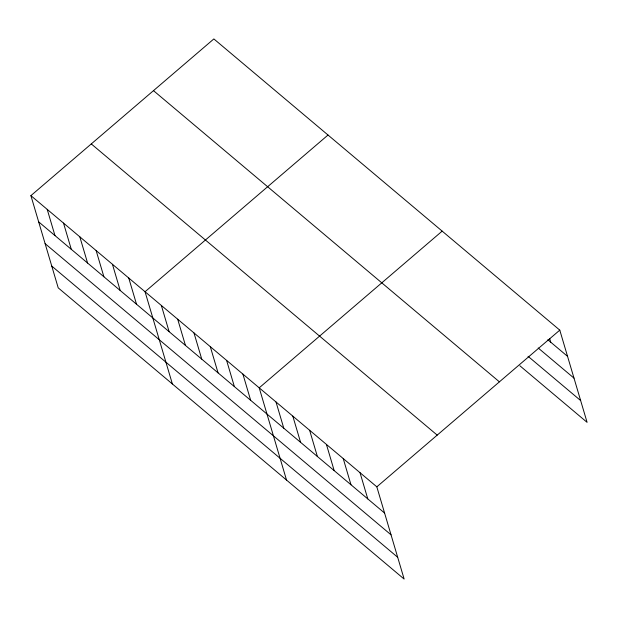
<?xml version="1.0" encoding="UTF-8"?>
<svg xmlns="http://www.w3.org/2000/svg" width="618" height="618" viewBox="0 0 618 618"><rect width="100%" height="100%" fill="white"/><g stroke="black" fill="none" stroke-linecap="round" stroke-linejoin="round"><path stroke-width="0.93" d="M30.9 195.643L376.825 486.837L404.141 579.066L58.216 287.864L30.9 195.643L213.859 38.934L559.784 330.136L587.1 422.357L519.892 365.786M328.011 135.033L145.052 291.735L172.376 383.963M442.164 231.124L259.212 387.834L286.528 480.055M376.825 486.837L559.784 330.136M547.818 339.745L567.548 356.347M538.201 347.996L573.998 378.131M528.05 356.3L580.65 400.572M153.48 90.645L499.406 381.847M91.279 143.924L437.204 435.126M38.664 221.854L384.589 513.056M45.114 243.639L391.047 534.84M51.765 266.088L397.691 557.281M549.672 338.587L550.746 342.202M360.024 472.693L367.787 498.911M343.222 458.548L350.985 484.767M326.42 444.404L334.183 470.622M309.618 430.267L317.382 456.478M292.816 416.123L300.58 442.334M276.014 401.978L283.778 428.189M242.905 374.106L250.669 400.317M226.597 360.379L234.361 386.59M210.29 346.652L218.054 372.863M193.982 332.917L201.746 359.135M177.675 319.189L185.439 345.408M161.36 305.462L169.131 331.681M128.745 278.007L136.516 304.226M112.437 264.28L120.201 290.499M96.13 250.553L103.894 276.764M79.822 236.825L87.586 263.036M63.515 223.098L71.279 249.309M47.207 209.371L54.971 235.582"/></g></svg>
